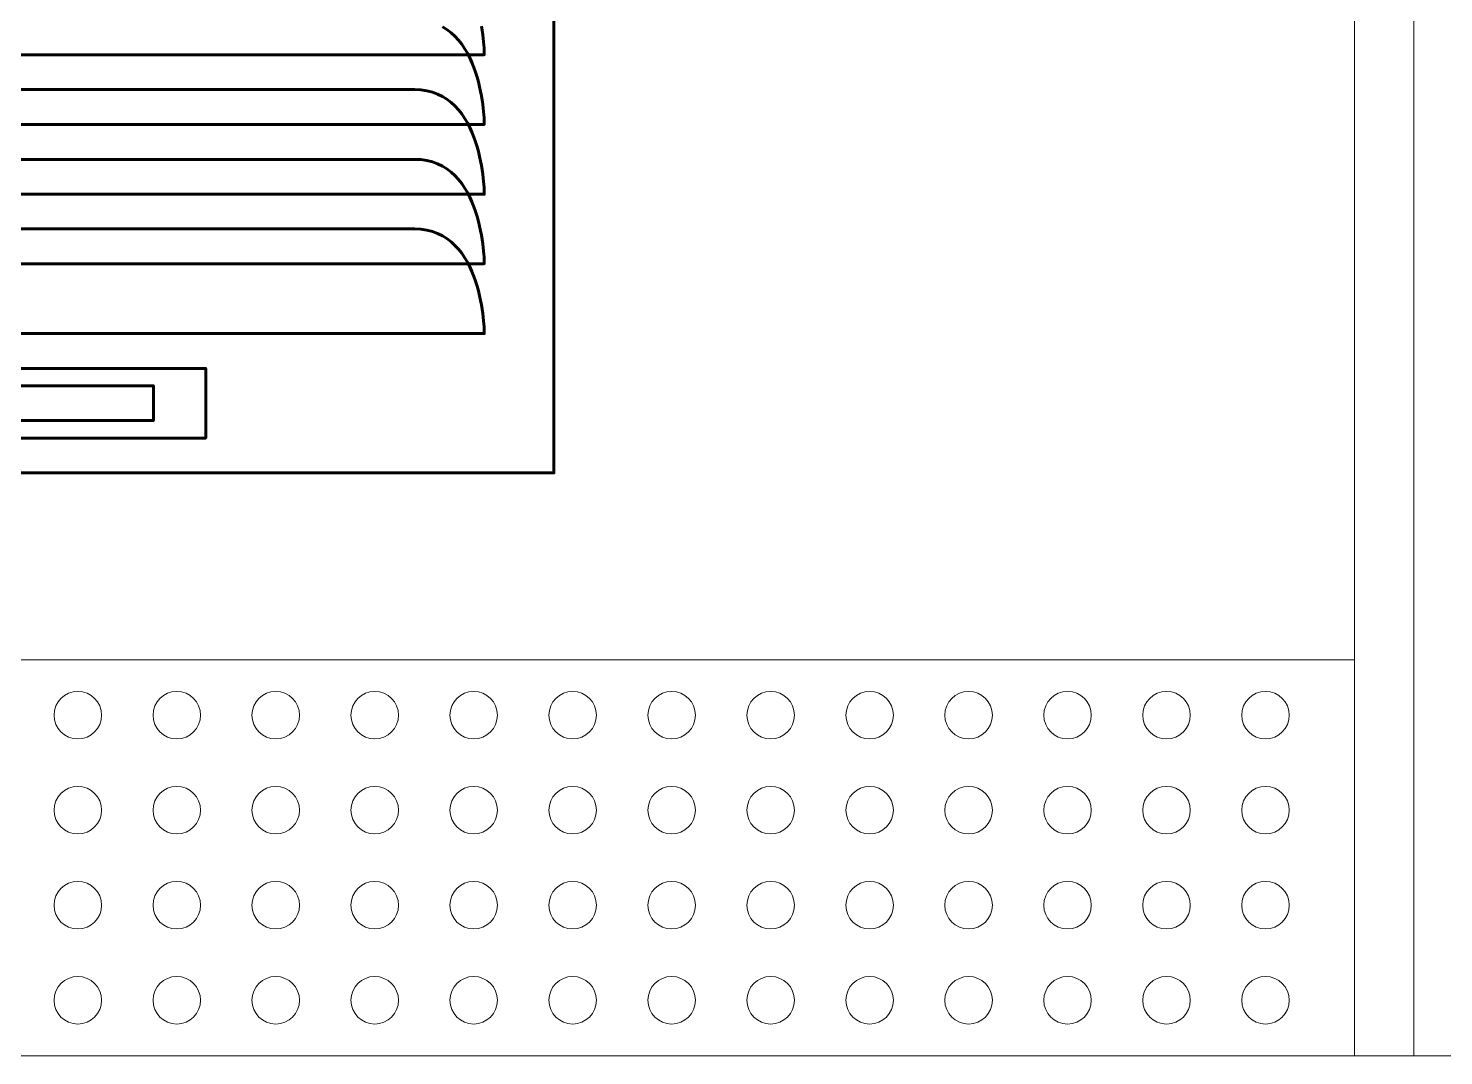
# Model space of a CAD drawing. Header units: millimetres. Extents: x -116965 to 323937, y 291661 to 566926.
# Drawn here: x -36787.9 to -36430.4, y 339951.6 to 340211.1 of the extents above; entities that cross this region are included whole.
import ezdxf

# ---------------------------------------------------------------- set-up
doc = ezdxf.new("R2010")
doc.units = ezdxf.units.MM
doc.layers.get('0').update_dxf_attribs({"lineweight": 18})
doc.layers.add('C00-00-00', color=7, linetype='Continuous')
doc.layers.add('hw_Text', color=7, linetype='Continuous', lineweight=13)

# ---------------------------------------------------------------- blocks, each defined once
blk = doc.blocks.new('*U1519')
blk.add_line((685, 2100), (685, 100))
for points in [[(0, 0), (700, 0), (700, 2200), (0, 2200)], [(15, 100), (685, 100), (685, 0), (15, 0)]]:
    blk.add_lwpolyline(points, close=True)
for centre in [(362.5, 86), (387.5, 86), (412.5, 86), (437.5, 86), (462.5, 86), (487.5, 86), (512.5, 86), (537.5, 86), (562.5, 86), (587.5, 86), (612.5, 86), (637.5, 86), (662.5, 86), (362.5, 62), (387.5, 62), (412.5, 62), (437.5, 62), (462.5, 62), (487.5, 62), (512.5, 62), (537.5, 62), (562.5, 62), (587.5, 62), (612.5, 62), (637.5, 62), (662.5, 62), (362.5, 38), (387.5, 38), (412.5, 38), (437.5, 38), (462.5, 38), (487.5, 38), (512.5, 38), (537.5, 38), (562.5, 38), (587.5, 38), (612.5, 38), (637.5, 38), (662.5, 38), (362.5, 14), (387.5, 14), (412.5, 14), (437.5, 14), (462.5, 14), (487.5, 14), (512.5, 14), (537.5, 14), (562.5, 14), (587.5, 14), (612.5, 14), (637.5, 14), (662.5, 14)]:
    blk.add_circle(centre, 6)
blk = doc.blocks.new('*U1573')
blk.add_lwpolyline([(0, 0), (1100, 0), (1100, 2200), (0, 2200)], close=True)
blk = doc.blocks.new('*U1570')
blk.add_lwpolyline([(0, 0), (670, 0), (670, 2000), (0, 2000)])
blk = doc.blocks.new('fan1')
at = {"layer": 'C00-00-00', "lineweight": 60}
for points in [[(66482.46, 350162.92), (66746.42, 350162.92), (66746.42, 349898.96), (66482.46, 349898.96)], [(66570.45, 349925.36), (66658.44, 349925.36), (66658.44, 349907.76), (66570.45, 349907.76)], [(66583.64, 349920.96), (66645.23, 349920.96), (66645.23, 349912.16), (66583.64, 349912.16)]]:
    blk.add_lwpolyline(points, close=True, dxfattribs=at)
for points in [[(66728.11, 350011.76), (66728.28, 350010.67), (66728.43, 350009.64), (66728.55, 350008.67), (66728.64, 350007.79), (66728.71, 350006.99), (66728.75, 350006.28), (66728.79, 350005.69), (66728.81, 350005.2), (66728.82, 350004.85), (66728.82, 350004.63), (66728.82, 350004.55), (66728.78, 350004.55), (66728.66, 350004.55), (66728.45, 350004.55), (66728.16, 350004.55), (66727.8, 350004.55), (66727.36, 350004.55), (66726.84, 350004.55), (66726.25, 350004.55), (66725.59, 350004.55), (66724.85, 350004.55), (66724.04, 350004.55), (66723.17, 350004.55), (66722.22, 350004.55), (66721.21, 350004.55), (66720.13, 350004.55), (66718.99, 350004.55), (66717.79, 350004.55), (66716.52, 350004.55), (66715.2, 350004.55), (66713.81, 350004.55), (66712.37, 350004.55), (66710.87, 350004.55), (66709.32, 350004.55), (66707.71, 350004.55), (66706.05, 350004.55), (66704.34, 350004.55), (66702.58, 350004.55), (66700.77, 350004.55), (66698.91, 350004.55), (66697.01, 350004.55), (66695.07, 350004.55), (66693.08, 350004.55), (66691.05, 350004.55), (66688.97, 350004.55), (66686.86, 350004.55), (66684.71, 350004.55), (66682.53, 350004.55), (66680.31, 350004.55), (66678.05, 350004.55), (66675.76, 350004.55), (66673.44, 350004.55), (66671.09, 350004.55), (66668.72, 350004.55), (66666.31, 350004.55), (66663.88, 350004.55), (66661.42, 350004.55), (66658.94, 350004.55), (66656.44, 350004.55), (66653.92, 350004.55), (66651.37, 350004.55), (66648.81, 350004.55), (66646.23, 350004.55), (66643.64, 350004.55), (66641.03, 350004.55), (66638.41, 350004.55), (66635.77, 350004.55), (66633.13, 350004.55), (66630.48, 350004.55), (66627.82, 350004.55), (66625.15, 350004.55), (66622.48, 350004.55), (66619.8, 350004.55), (66617.12, 350004.55), (66614.44, 350004.55), (66611.76, 350004.55)], [(66718.25, 350011.61), (66719.38, 350010.91), (66720.43, 350010.11), (66721.4, 350009.22), (66722.29, 350008.26), (66723.1, 350007.22), (66723.85, 350006.13), (66724.53, 350004.99), (66725.14, 350003.82), (66725.69, 350002.61), (66726.18, 350001.38), (66726.62, 350000.15), (66727.01, 349998.91), (66727.35, 349997.69), (66727.64, 349996.48), (66727.89, 349995.3), (66728.11, 349994.16), (66728.28, 349993.07), (66728.43, 349992.04), (66728.55, 349991.07), (66728.64, 349990.19), (66728.71, 349989.38), (66728.75, 349988.68), (66728.79, 349988.08), (66728.81, 349987.6), (66728.82, 349987.24), (66728.82, 349987.02), (66728.82, 349986.95), (66728.78, 349986.95), (66728.66, 349986.95), (66728.45, 349986.95), (66728.16, 349986.95), (66727.8, 349986.95), (66727.36, 349986.95), (66726.84, 349986.95), (66726.25, 349986.95), (66725.59, 349986.95), (66724.85, 349986.95), (66724.04, 349986.95), (66723.17, 349986.95), (66722.22, 349986.95), (66721.21, 349986.95), (66720.13, 349986.95), (66718.99, 349986.95), (66717.79, 349986.95), (66716.52, 349986.95), (66715.2, 349986.95), (66713.81, 349986.95), (66712.37, 349986.95), (66710.87, 349986.95), (66709.32, 349986.95), (66707.71, 349986.95), (66706.05, 349986.95), (66704.34, 349986.95), (66702.58, 349986.95), (66700.77, 349986.95), (66698.91, 349986.95), (66697.01, 349986.95), (66695.07, 349986.95), (66693.08, 349986.95), (66691.05, 349986.95), (66688.97, 349986.95), (66686.86, 349986.95), (66684.71, 349986.95), (66682.53, 349986.95), (66680.31, 349986.95), (66678.05, 349986.95), (66675.76, 349986.95), (66673.44, 349986.95), (66671.09, 349986.95), (66668.72, 349986.95), (66666.31, 349986.95), (66663.88, 349986.95), (66661.42, 349986.95), (66658.94, 349986.95), (66656.44, 349986.95), (66653.92, 349986.95), (66651.37, 349986.95), (66648.81, 349986.95), (66646.23, 349986.95), (66643.64, 349986.95), (66641.03, 349986.95), (66638.41, 349986.95), (66635.77, 349986.95), (66633.13, 349986.95), (66630.48, 349986.95), (66627.82, 349986.95), (66625.15, 349986.95), (66622.48, 349986.95), (66619.8, 349986.95), (66617.12, 349986.95), (66614.44, 349986.95), (66611.76, 349986.95)], [(66609.9, 349995.75), (66614.44, 349995.75), (66618.97, 349995.75), (66623.5, 349995.75), (66628.01, 349995.75), (66632.49, 349995.75), (66636.94, 349995.75), (66641.34, 349995.75), (66645.69, 349995.75), (66649.98, 349995.75), (66654.19, 349995.75), (66658.33, 349995.75), (66662.38, 349995.75), (66666.33, 349995.75), (66670.17, 349995.75), (66673.9, 349995.75), (66677.51, 349995.75), (66680.98, 349995.75), (66684.31, 349995.75), (66687.49, 349995.75), (66690.51, 349995.75), (66693.36, 349995.75), (66696.04, 349995.75), (66698.52, 349995.75), (66700.82, 349995.75), (66702.91, 349995.75), (66704.78, 349995.75), (66706.44, 349995.75), (66707.87, 349995.75), (66709.05, 349995.75), (66709.99, 349995.75), (66710.67, 349995.75), (66711.08, 349995.75), (66711.23, 349995.75), (66712.82, 349995.67), (66714.32, 349995.45), (66715.72, 349995.1), (66717.03, 349994.62), (66718.25, 349994.02), (66719.38, 349993.31), (66720.43, 349992.51), (66721.4, 349991.62), (66722.29, 349990.66), (66723.1, 349989.63), (66723.85, 349988.54), (66724.53, 349987.4), (66725.14, 349986.22), (66725.69, 349985.01), (66726.18, 349983.79), (66726.62, 349982.55), (66727.01, 349981.31), (66727.35, 349980.09), (66727.64, 349978.88), (66727.89, 349977.7), (66728.11, 349976.57), (66728.28, 349975.47), (66728.43, 349974.44), (66728.55, 349973.48), (66728.64, 349972.59), (66728.71, 349971.79), (66728.75, 349971.08), (66728.79, 349970.49), (66728.81, 349970), (66728.82, 349969.65), (66728.82, 349969.43), (66728.82, 349969.35), (66728.78, 349969.35), (66728.66, 349969.35), (66728.45, 349969.35), (66728.16, 349969.35), (66727.8, 349969.35), (66727.36, 349969.35), (66726.84, 349969.35), (66726.25, 349969.35), (66725.59, 349969.35), (66724.85, 349969.35), (66724.04, 349969.35), (66723.17, 349969.35), (66722.22, 349969.35), (66721.21, 349969.35), (66720.13, 349969.35), (66718.99, 349969.35), (66717.79, 349969.35), (66716.52, 349969.35), (66715.2, 349969.35), (66713.81, 349969.35), (66712.37, 349969.35), (66710.87, 349969.35), (66709.32, 349969.35), (66707.71, 349969.35), (66706.05, 349969.35), (66704.34, 349969.35), (66702.58, 349969.35), (66700.77, 349969.35), (66698.91, 349969.35), (66697.01, 349969.35), (66695.07, 349969.35), (66693.08, 349969.35), (66691.05, 349969.35), (66688.97, 349969.35), (66686.86, 349969.35), (66684.71, 349969.35), (66682.53, 349969.35), (66680.31, 349969.35), (66678.05, 349969.35), (66675.76, 349969.35), (66673.44, 349969.35), (66671.09, 349969.35), (66668.72, 349969.35), (66666.31, 349969.35), (66663.88, 349969.35), (66661.42, 349969.35), (66658.94, 349969.35), (66656.44, 349969.35), (66653.92, 349969.35), (66651.37, 349969.35), (66648.81, 349969.35), (66646.23, 349969.35), (66643.64, 349969.35), (66641.03, 349969.35), (66638.41, 349969.35), (66635.77, 349969.35), (66633.13, 349969.35), (66630.48, 349969.35), (66627.82, 349969.35), (66625.15, 349969.35), (66622.48, 349969.35), (66619.8, 349969.35), (66617.12, 349969.35), (66614.44, 349969.35), (66611.76, 349969.35)], [(66609.9, 349978.15), (66614.44, 349978.15), (66618.97, 349978.15), (66623.5, 349978.15), (66628.01, 349978.15), (66632.49, 349978.15), (66636.94, 349978.15), (66641.34, 349978.15), (66645.69, 349978.15), (66649.98, 349978.15), (66654.19, 349978.15), (66658.33, 349978.15), (66662.38, 349978.15), (66666.33, 349978.15), (66670.17, 349978.15), (66673.9, 349978.15), (66677.51, 349978.15), (66680.98, 349978.15), (66684.31, 349978.15), (66687.49, 349978.15), (66690.51, 349978.15), (66693.36, 349978.15), (66696.04, 349978.15), (66698.52, 349978.15), (66700.82, 349978.15), (66702.91, 349978.15), (66704.78, 349978.15), (66706.44, 349978.15), (66707.87, 349978.15), (66709.05, 349978.15), (66709.99, 349978.15), (66710.67, 349978.15), (66711.08, 349978.15), (66711.23, 349978.15), (66712.82, 349978.08), (66714.32, 349977.86), (66715.72, 349977.5), (66717.03, 349977.02), (66718.25, 349976.42), (66719.38, 349975.72), (66720.43, 349974.92), (66721.4, 349974.03), (66722.29, 349973.06), (66723.1, 349972.03), (66723.85, 349970.94), (66724.53, 349969.8), (66725.14, 349968.62), (66725.69, 349967.42), (66726.18, 349966.19), (66726.62, 349964.95), (66727.01, 349963.72), (66727.35, 349962.49), (66727.64, 349961.29), (66727.89, 349960.11), (66728.11, 349958.97), (66728.28, 349957.88), (66728.43, 349956.85), (66728.55, 349955.88), (66728.64, 349954.99), (66728.71, 349954.19), (66728.75, 349953.49), (66728.79, 349952.89), (66728.81, 349952.41), (66728.82, 349952.05), (66728.82, 349951.83), (66728.82, 349951.76), (66728.78, 349951.76), (66728.66, 349951.76), (66728.45, 349951.76), (66728.16, 349951.76), (66727.8, 349951.76), (66727.36, 349951.76), (66726.84, 349951.76), (66726.25, 349951.76), (66725.59, 349951.76), (66724.85, 349951.76), (66724.04, 349951.76), (66723.17, 349951.76), (66722.22, 349951.76), (66721.21, 349951.76), (66720.13, 349951.76), (66718.99, 349951.76), (66717.79, 349951.76), (66716.52, 349951.76), (66715.2, 349951.76), (66713.81, 349951.76), (66712.37, 349951.76), (66710.87, 349951.76), (66709.32, 349951.76), (66707.71, 349951.76), (66706.05, 349951.76), (66704.34, 349951.76), (66702.58, 349951.76), (66700.77, 349951.76), (66698.91, 349951.76), (66697.01, 349951.76), (66695.07, 349951.76), (66693.08, 349951.76), (66691.05, 349951.76), (66688.97, 349951.76), (66686.86, 349951.76), (66684.71, 349951.76), (66682.53, 349951.76), (66680.31, 349951.76), (66678.05, 349951.76), (66675.76, 349951.76), (66673.44, 349951.76), (66671.09, 349951.76), (66668.72, 349951.76), (66666.31, 349951.76), (66663.88, 349951.76), (66661.42, 349951.76), (66658.94, 349951.76), (66656.44, 349951.76), (66653.92, 349951.76), (66651.37, 349951.76), (66648.81, 349951.76), (66646.23, 349951.76), (66643.64, 349951.76), (66641.03, 349951.76), (66638.41, 349951.76), (66635.77, 349951.76), (66633.13, 349951.76), (66630.48, 349951.76), (66627.82, 349951.76), (66625.15, 349951.76), (66622.48, 349951.76), (66619.8, 349951.76), (66617.12, 349951.76), (66614.44, 349951.76), (66611.76, 349951.76)], [(66609.9, 349960.56), (66614.44, 349960.56), (66618.97, 349960.56), (66623.5, 349960.56), (66628.01, 349960.56), (66632.49, 349960.56), (66636.94, 349960.56), (66641.34, 349960.56), (66645.69, 349960.56), (66649.98, 349960.56), (66654.19, 349960.56), (66658.33, 349960.56), (66662.38, 349960.56), (66666.33, 349960.56), (66670.17, 349960.56), (66673.9, 349960.56), (66677.51, 349960.56), (66680.98, 349960.56), (66684.31, 349960.56), (66687.49, 349960.56), (66690.51, 349960.56), (66693.36, 349960.56), (66696.04, 349960.56), (66698.52, 349960.56), (66700.82, 349960.56), (66702.91, 349960.56), (66704.78, 349960.56), (66706.44, 349960.56), (66707.87, 349960.56), (66709.05, 349960.56), (66709.99, 349960.56), (66710.67, 349960.56), (66711.08, 349960.56), (66711.23, 349960.56), (66712.82, 349960.48), (66714.32, 349960.26), (66715.72, 349959.9), (66717.03, 349959.42), (66718.25, 349958.83), (66719.38, 349958.12), (66720.43, 349957.32), (66721.4, 349956.43), (66722.29, 349955.47), (66723.1, 349954.43), (66723.85, 349953.34), (66724.53, 349952.2), (66725.14, 349951.03), (66725.69, 349949.82), (66726.18, 349948.59), (66726.62, 349947.36), (66727.01, 349946.12), (66727.35, 349944.9), (66727.64, 349943.69), (66727.89, 349942.51), (66728.11, 349941.37), (66728.28, 349940.28), (66728.43, 349939.25), (66728.55, 349938.28), (66728.64, 349937.4), (66728.71, 349936.6), (66728.75, 349935.89), (66728.79, 349935.29), (66728.81, 349934.81), (66728.82, 349934.46), (66728.82, 349934.24), (66728.82, 349934.16), (66728.78, 349934.16), (66728.66, 349934.16), (66728.45, 349934.16), (66728.16, 349934.16), (66727.8, 349934.16), (66727.36, 349934.16), (66726.84, 349934.16), (66726.25, 349934.16), (66725.59, 349934.16), (66724.85, 349934.16), (66724.04, 349934.16), (66723.17, 349934.16), (66722.22, 349934.16), (66721.21, 349934.16), (66720.13, 349934.16), (66718.99, 349934.16), (66717.79, 349934.16), (66716.52, 349934.16), (66715.2, 349934.16), (66713.81, 349934.16), (66712.37, 349934.16), (66710.87, 349934.16), (66709.32, 349934.16), (66707.71, 349934.16), (66706.05, 349934.16), (66704.34, 349934.16), (66702.58, 349934.16), (66700.77, 349934.16), (66698.91, 349934.16), (66697.01, 349934.16), (66695.07, 349934.16), (66693.08, 349934.16), (66691.05, 349934.16), (66688.97, 349934.16), (66686.86, 349934.16), (66684.71, 349934.16), (66682.53, 349934.16), (66680.31, 349934.16), (66678.05, 349934.16), (66675.76, 349934.16), (66673.44, 349934.16), (66671.09, 349934.16), (66668.72, 349934.16), (66666.31, 349934.16), (66663.88, 349934.16), (66661.42, 349934.16), (66658.94, 349934.16), (66656.44, 349934.16), (66653.92, 349934.16), (66651.37, 349934.16), (66648.81, 349934.16), (66646.23, 349934.16), (66643.64, 349934.16), (66641.03, 349934.16), (66638.41, 349934.16), (66635.77, 349934.16), (66633.13, 349934.16), (66630.48, 349934.16), (66627.82, 349934.16), (66625.15, 349934.16), (66622.48, 349934.16), (66619.8, 349934.16), (66617.12, 349934.16), (66614.44, 349934.16), (66611.76, 349934.16)]]:
    blk.add_lwpolyline(points, dxfattribs=at)

msp = doc.modelspace()

# ---------------------------------------------------------------- block references
msp.add_blockref('*U1519', (-37137.949803, 339951.616143))

# ---------------------------------------------------------------- next in the draw order: block references
msp.add_blockref('*U1573', (-36437.949803, 339951.616143))
at = {"lineweight": -3}
msp.add_blockref('fan1', (-103401.589781, -9800.1675), dxfattribs=at)
at = {"layer": 'hw_Text'}
msp.add_blockref('*U1570', (-37122.949803, 340051.616143), dxfattribs=at)

doc.saveas('drawing.dxf')
